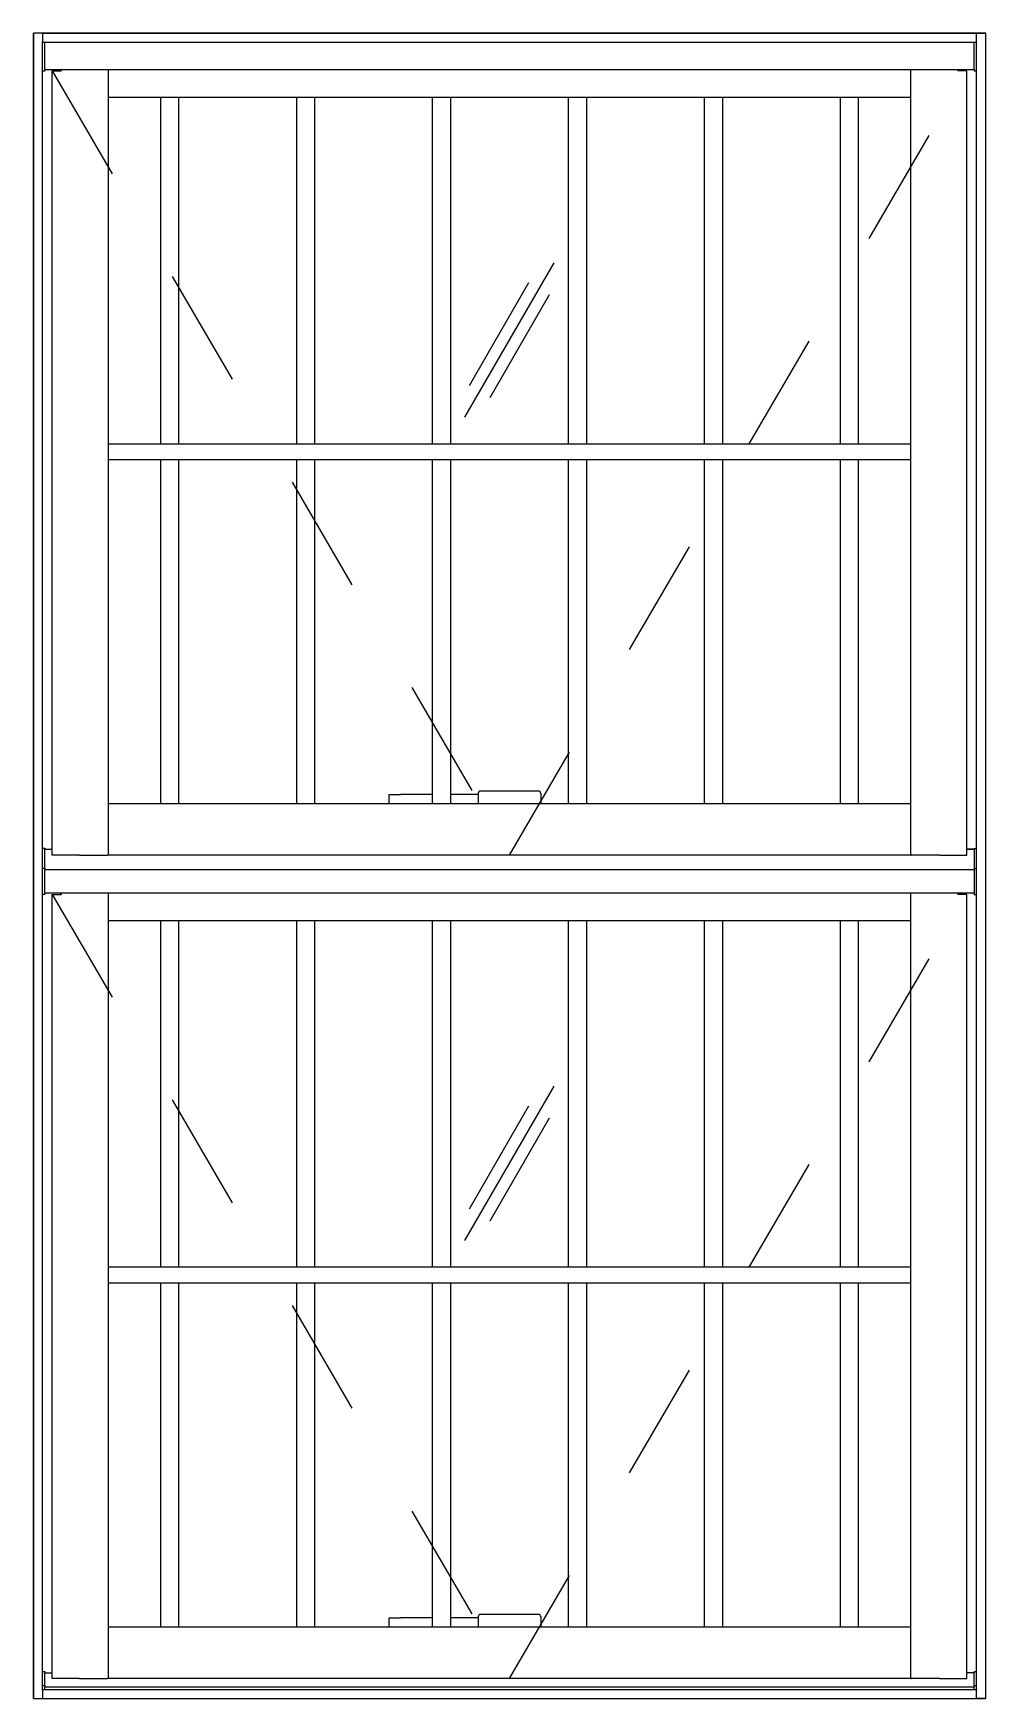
# Model space of a CAD drawing. Header units: millimetres. Extents: x 331.12 to 331.92, y 1053.05 to 1054.45.
import ezdxf

# ---------------------------------------------------------------- set-up
doc = ezdxf.new("R2010")
doc.units = ezdxf.units.MM
doc.header["$LTSCALE"] = 0.5
doc.linetypes.add('HIDDEN2', pattern=[0.1875, 0.125, -0.0625])
doc.layers.add('Gravia_Janelas', color=1, linetype='Continuous')
doc.layers.add('Gravia_Janelas_hidden2', color=1, linetype='HIDDEN2')

msp = doc.modelspace()

# ---------------------------------------------------------------- linework, layer by layer
at = {"layer": 'Gravia_Janelas'}
for p, q in [((331.1162, 1054.4495), (331.1166, 1054.4495)), ((331.1162, 1053.0495), (331.1162, 1054.4495)), ((331.1234, 1054.4495), (331.1166, 1054.4495)), ((331.1234, 1054.4495), (331.1238, 1054.4495)), ((331.1238, 1054.4491), (331.1238, 1054.4495)), ((331.1238, 1054.4495), (331.9086, 1054.4495)), ((331.1238, 1054.4491), (331.1238, 1054.4423)), ((331.1238, 1054.4419), (331.1238, 1054.4423)), ((331.1238, 1054.4419), (331.9086, 1054.4419)), ((331.1238, 1053.0571), (331.1238, 1054.4419)), ((331.1258, 1054.419), (331.1258, 1054.4419)), ((331.9066, 1054.419), (331.9066, 1054.4419)), ((331.9086, 1054.4495), (331.9086, 1054.4491)), ((331.909, 1054.4495), (331.9086, 1054.4495)), ((331.9086, 1054.4423), (331.9086, 1054.4491)), ((331.9086, 1054.4423), (331.9086, 1054.4419)), ((331.9086, 1053.0571), (331.9086, 1054.4419)), ((331.909, 1054.4495), (331.9158, 1054.4495)), ((331.9162, 1054.4495), (331.9158, 1054.4495)), ((331.9162, 1053.0495), (331.9162, 1054.4495)), ((331.1238, 1054.418), (331.1258, 1054.418)), ((331.1258, 1054.419), (331.9066, 1054.419)), ((331.1258, 1054.419), (331.1258, 1054.418)), ((331.1321, 1054.4178), (331.1335, 1054.4178)), ((331.1321, 1053.7587), (331.1321, 1054.4178)), ((331.1335, 1054.4178), (331.1396, 1054.4178)), ((331.1394, 1054.4178), (331.1394, 1054.419)), ((331.1396, 1054.419), (331.1396, 1054.4178)), ((331.1792, 1053.7587), (331.1792, 1054.419)), ((331.8532, 1053.7587), (331.8532, 1054.419)), ((331.8928, 1054.419), (331.8928, 1054.4178)), ((331.8989, 1054.4178), (331.8928, 1054.4178)), ((331.893, 1054.4178), (331.893, 1054.419)), ((331.9003, 1054.4178), (331.8989, 1054.4178)), ((331.9003, 1053.7587), (331.9003, 1054.4178)), ((331.9066, 1054.419), (331.9066, 1054.418)), ((331.9066, 1054.418), (331.9086, 1054.418)), ((331.1792, 1054.3958), (331.8532, 1054.3958)), ((331.2232, 1054.1041), (331.2232, 1054.3958)), ((331.2382, 1054.3958), (331.2382, 1054.1041)), ((331.3374, 1054.1041), (331.3374, 1054.3958)), ((331.3524, 1054.3958), (331.3524, 1054.1041)), ((331.4516, 1054.1041), (331.4516, 1054.3958)), ((331.4666, 1054.3958), (331.4666, 1054.1041)), ((331.5658, 1054.1041), (331.5658, 1054.3958)), ((331.5808, 1054.3958), (331.5808, 1054.1041)), ((331.68, 1054.1041), (331.68, 1054.3958)), ((331.695, 1054.3958), (331.695, 1054.1041)), ((331.7942, 1054.1041), (331.7942, 1054.3958)), ((331.8092, 1054.3958), (331.8092, 1054.1041)), ((331.4787, 1054.1267), (331.5537, 1054.2566)), ((331.4825, 1054.1534), (331.5325, 1054.24)), ((331.4998, 1054.1434), (331.5498, 1054.23)), ((331.8532, 1054.1041), (331.1792, 1054.1041)), ((331.8532, 1054.0909), (331.1792, 1054.0909)), ((331.2232, 1053.8017), (331.2232, 1054.0909)), ((331.2382, 1054.0909), (331.2382, 1053.8017)), ((331.3374, 1053.8017), (331.3374, 1054.0909)), ((331.3524, 1054.0909), (331.3524, 1053.8017)), ((331.4516, 1053.8017), (331.4516, 1054.0909)), ((331.4666, 1054.0909), (331.4666, 1053.8017)), ((331.5658, 1053.8017), (331.5658, 1054.0909)), ((331.5808, 1054.0909), (331.5808, 1053.8017)), ((331.68, 1053.8017), (331.68, 1054.0909)), ((331.695, 1054.0909), (331.695, 1053.8017)), ((331.7942, 1053.8017), (331.7942, 1054.0909)), ((331.8092, 1054.0909), (331.8092, 1053.8017)), ((331.4152, 1053.8097), (331.4159, 1053.8097)), ((331.4152, 1053.8017), (331.4152, 1053.8097)), ((331.4159, 1053.8097), (331.4235, 1053.8097)), ((331.4235, 1053.8097), (331.4247, 1053.8097)), ((331.4256, 1053.8097), (331.4247, 1053.8097)), ((331.4273, 1053.8097), (331.4256, 1053.8097)), ((331.4516, 1053.8097), (331.4273, 1053.8097)), ((331.4899, 1053.8097), (331.4666, 1053.8097)), ((331.4899, 1053.8105), (331.4899, 1053.8017)), ((331.5404, 1053.8125), (331.4919, 1053.8125)), ((331.5424, 1053.8105), (331.5424, 1053.8017)), ((331.8532, 1053.8017), (331.1792, 1053.8017)), ((331.1242, 1053.7645), (331.1258, 1053.7645)), ((331.1258, 1053.7645), (331.1258, 1053.7635)), ((331.1258, 1053.7637), (331.1321, 1053.7637)), ((331.1258, 1053.7635), (331.1321, 1053.7635)), ((331.1258, 1053.7475), (331.1258, 1053.7635)), ((331.1335, 1053.7587), (331.1321, 1053.7587)), ((331.1549, 1053.7587), (331.1335, 1053.7587)), ((331.1549, 1053.7587), (331.1784, 1053.7587)), ((331.1792, 1053.7587), (331.1784, 1053.7587)), ((331.8532, 1053.7587), (331.1792, 1053.7587)), ((331.8532, 1053.7587), (331.854, 1053.7587)), ((331.8775, 1053.7587), (331.854, 1053.7587)), ((331.8775, 1053.7587), (331.8989, 1053.7587)), ((331.8989, 1053.7587), (331.9003, 1053.7587)), ((331.9066, 1053.7637), (331.9003, 1053.7637)), ((331.9003, 1053.7635), (331.9066, 1053.7635)), ((331.9066, 1053.7633), (331.9066, 1053.7643)), ((331.9066, 1053.7643), (331.9082, 1053.7643)), ((331.9066, 1053.7633), (331.9066, 1053.7473)), ((331.1238, 1053.7475), (331.1258, 1053.7475)), ((331.1258, 1053.7475), (331.1258, 1053.7465)), ((331.1258, 1053.7465), (331.9066, 1053.7465)), ((331.1258, 1053.7268), (331.1258, 1053.7465)), ((331.9066, 1053.7463), (331.9066, 1053.7473)), ((331.9066, 1053.7473), (331.9086, 1053.7473)), ((331.9066, 1053.7463), (331.9066, 1053.7266)), ((331.1238, 1053.7258), (331.1258, 1053.7258)), ((331.1258, 1053.7268), (331.9066, 1053.7268)), ((331.1258, 1053.7268), (331.1258, 1053.7258)), ((331.1321, 1053.7256), (331.1335, 1053.7256)), ((331.1321, 1053.0665), (331.1321, 1053.7256)), ((331.1335, 1053.7256), (331.1396, 1053.7256)), ((331.1394, 1053.7256), (331.1394, 1053.7268)), ((331.1396, 1053.7268), (331.1396, 1053.7256)), ((331.1792, 1053.0665), (331.1792, 1053.7268)), ((331.8532, 1053.0665), (331.8532, 1053.7268)), ((331.8928, 1053.7268), (331.8928, 1053.7256)), ((331.8989, 1053.7256), (331.8928, 1053.7256)), ((331.893, 1053.7256), (331.893, 1053.7268)), ((331.9003, 1053.7256), (331.8989, 1053.7256)), ((331.9003, 1053.0665), (331.9003, 1053.7256)), ((331.9066, 1053.7256), (331.9066, 1053.7266)), ((331.9066, 1053.7256), (331.9086, 1053.7256)), ((331.1792, 1053.7036), (331.8532, 1053.7036)), ((331.2232, 1053.4121), (331.2232, 1053.7036)), ((331.2382, 1053.7036), (331.2382, 1053.4121)), ((331.3374, 1053.4121), (331.3374, 1053.7036)), ((331.3524, 1053.7036), (331.3524, 1053.4121)), ((331.4516, 1053.4121), (331.4516, 1053.7036)), ((331.4666, 1053.7036), (331.4666, 1053.4121)), ((331.5658, 1053.4121), (331.5658, 1053.7036)), ((331.5808, 1053.7036), (331.5808, 1053.4121)), ((331.68, 1053.4121), (331.68, 1053.7036)), ((331.695, 1053.7036), (331.695, 1053.4121)), ((331.7942, 1053.4121), (331.7942, 1053.7036)), ((331.8092, 1053.7036), (331.8092, 1053.4121)), ((331.4787, 1053.4345), (331.5537, 1053.5644)), ((331.4825, 1053.4612), (331.5325, 1053.5478)), ((331.4998, 1053.4512), (331.5498, 1053.5378)), ((331.8532, 1053.4121), (331.1792, 1053.4121)), ((331.8532, 1053.3989), (331.1792, 1053.3989)), ((331.2232, 1053.1095), (331.2232, 1053.3989)), ((331.2382, 1053.3989), (331.2382, 1053.1095)), ((331.3374, 1053.1095), (331.3374, 1053.3989)), ((331.3524, 1053.3989), (331.3524, 1053.1095)), ((331.4516, 1053.1095), (331.4516, 1053.3989)), ((331.4666, 1053.3989), (331.4666, 1053.1095)), ((331.5658, 1053.1095), (331.5658, 1053.3989)), ((331.5808, 1053.3989), (331.5808, 1053.1095)), ((331.68, 1053.1095), (331.68, 1053.3989)), ((331.695, 1053.3989), (331.695, 1053.1095)), ((331.7942, 1053.1095), (331.7942, 1053.3989)), ((331.8092, 1053.3989), (331.8092, 1053.1095)), ((331.8532, 1053.1095), (331.1792, 1053.1095)), ((331.4152, 1053.1175), (331.4159, 1053.1175)), ((331.4152, 1053.1095), (331.4152, 1053.1175)), ((331.4159, 1053.1175), (331.4235, 1053.1175)), ((331.4235, 1053.1175), (331.4247, 1053.1175)), ((331.4256, 1053.1175), (331.4247, 1053.1175)), ((331.4273, 1053.1175), (331.4256, 1053.1175)), ((331.4516, 1053.1175), (331.4273, 1053.1175)), ((331.4899, 1053.1175), (331.4666, 1053.1175)), ((331.4899, 1053.1183), (331.4899, 1053.1095)), ((331.5404, 1053.1203), (331.4919, 1053.1203)), ((331.5424, 1053.1183), (331.5424, 1053.1095)), ((331.1242, 1053.0723), (331.1258, 1053.0723)), ((331.1258, 1053.0723), (331.1258, 1053.0713)), ((331.1258, 1053.0713), (331.1321, 1053.0713)), ((331.1258, 1053.0605), (331.1258, 1053.0713)), ((331.1335, 1053.0665), (331.1321, 1053.0665)), ((331.1549, 1053.0665), (331.1335, 1053.0665)), ((331.1549, 1053.0665), (331.1784, 1053.0665)), ((331.1792, 1053.0665), (331.1784, 1053.0665)), ((331.8532, 1053.0665), (331.1792, 1053.0665)), ((331.8532, 1053.0665), (331.854, 1053.0665)), ((331.8775, 1053.0665), (331.854, 1053.0665)), ((331.8775, 1053.0665), (331.8989, 1053.0665)), ((331.8989, 1053.0665), (331.9003, 1053.0665)), ((331.9066, 1053.0713), (331.9003, 1053.0713)), ((331.9066, 1053.0723), (331.9082, 1053.0723)), ((331.9066, 1053.0723), (331.9066, 1053.0713)), ((331.9066, 1053.0605), (331.9066, 1053.0713)), ((331.1238, 1053.0605), (331.1258, 1053.0605)), ((331.1238, 1053.0567), (331.1238, 1053.0571)), ((331.1238, 1053.0571), (331.9086, 1053.0571)), ((331.1238, 1053.0567), (331.1238, 1053.0499)), ((331.1258, 1053.0605), (331.1258, 1053.0595)), ((331.1258, 1053.0595), (331.9066, 1053.0595)), ((331.1258, 1053.0571), (331.1258, 1053.0595)), ((331.9066, 1053.0605), (331.9086, 1053.0605)), ((331.9066, 1053.0605), (331.9066, 1053.0595)), ((331.9066, 1053.0571), (331.9066, 1053.0595)), ((331.9086, 1053.0571), (331.9086, 1053.0567)), ((331.9086, 1053.0499), (331.9086, 1053.0567)), ((331.1166, 1053.0495), (331.1162, 1053.0495)), ((331.1166, 1053.0495), (331.1234, 1053.0495)), ((331.1238, 1053.0495), (331.1234, 1053.0495)), ((331.1238, 1053.0495), (331.1238, 1053.0499)), ((331.1238, 1053.0495), (331.9086, 1053.0495)), ((331.9086, 1053.0499), (331.9086, 1053.0495)), ((331.9086, 1053.0495), (331.909, 1053.0495)), ((331.9158, 1053.0495), (331.909, 1053.0495)), ((331.9158, 1053.0495), (331.9162, 1053.0495))]:
    msp.add_line(p, q, dxfattribs=at)
at = {"layer": 'Gravia_Janelas', "color": 2}
msp.add_lwpolyline([(331.9162, 1054.4495), (331.1162, 1054.4495), (331.1162, 1053.0495), (331.9162, 1053.0495)], close=True, dxfattribs=at)
at = {"layer": 'Gravia_Janelas'}
for centre, start, end in [((331.4919, 1053.8105), 90, 180), ((331.5404, 1053.8105), 0, 90), ((331.4919, 1053.1183), 90, 180), ((331.5404, 1053.1183), 0, 90)]:
    msp.add_arc(centre, 0.002, start, end, dxfattribs=at)
at = {"layer": 'Gravia_Janelas_hidden2'}
for points in [[(331.1321, 1054.4178), (331.5162, 1053.7587), (331.9003, 1054.4178)], [(331.1321, 1053.7256), (331.5162, 1053.0665), (331.9003, 1053.7256)]]:
    msp.add_lwpolyline(points, dxfattribs=at)

doc.saveas('drawing.dxf')
